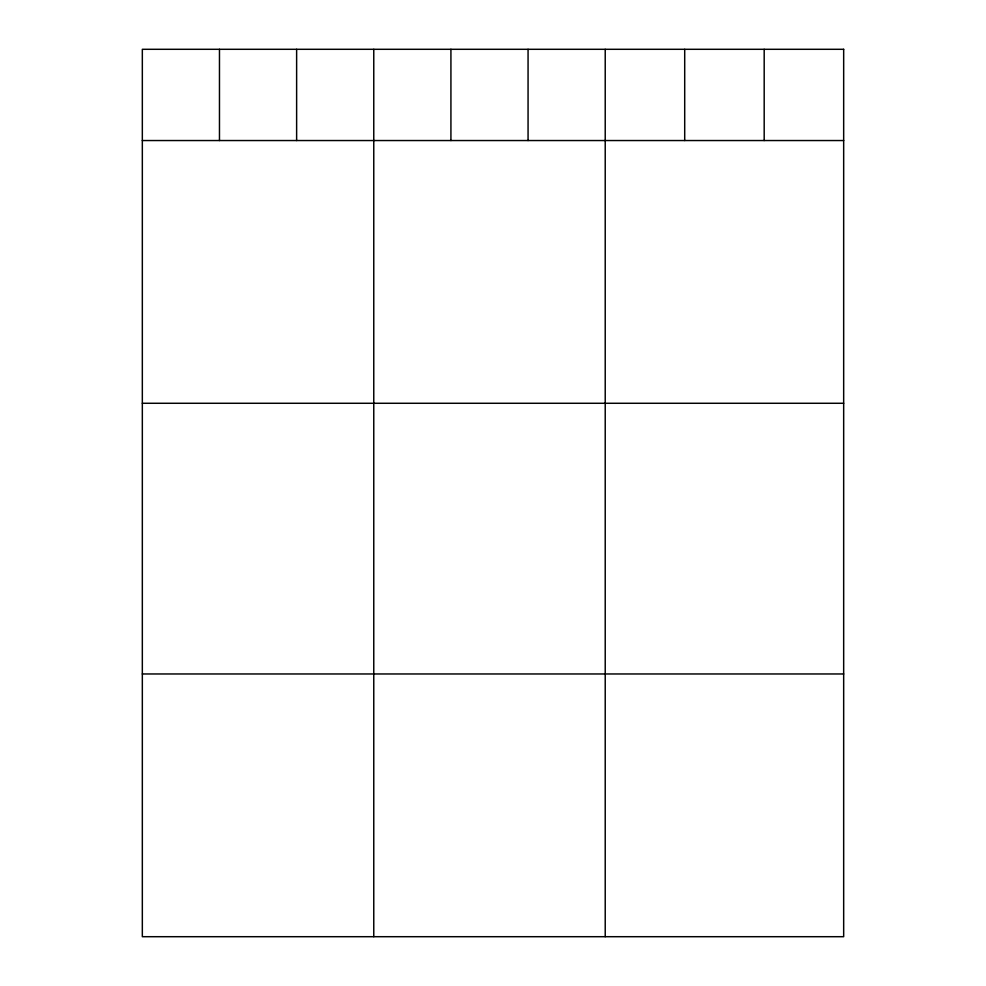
<?xml version="1.0" encoding="UTF-8"?>
<svg xmlns="http://www.w3.org/2000/svg" width="986" height="986" viewBox="0 0 986 986"><rect width="100%" height="100%" fill="white"/><g stroke="black" fill="none" stroke-linecap="round" stroke-linejoin="round"><path stroke-width="1.48" d="M142.329 140.542L843.671 140.542M142.329 403.274L843.671 403.274M142.329 673.968L843.671 673.968M764.187 49.3L764.187 140.542M684.703 49.3L684.703 140.542M605.219 49.3L605.219 936.7M528.065 49.3L528.065 140.542M450.922 49.3L450.922 140.542M373.768 49.3L373.768 936.7M296.626 49.3L296.626 140.542M219.471 49.3L219.471 140.542M843.671 49.3L142.329 49.3L142.329 936.7L843.671 936.7L843.671 49.3"/></g></svg>
